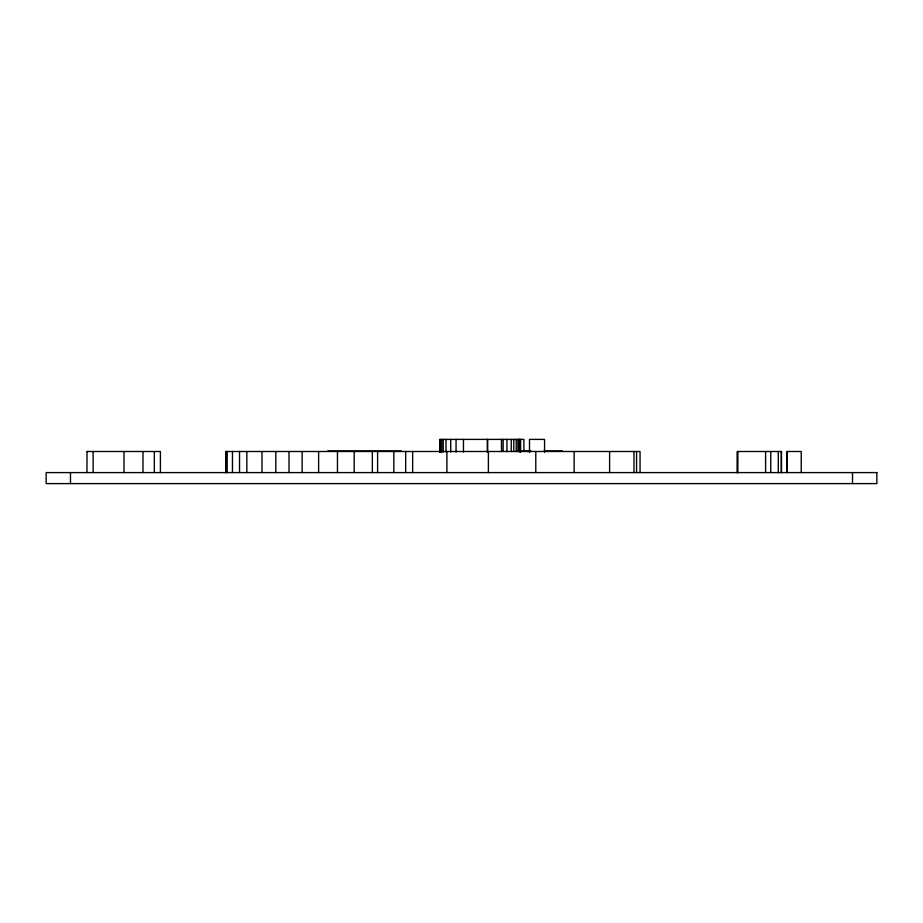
<?xml version="1.0" encoding="UTF-8"?>
<svg xmlns="http://www.w3.org/2000/svg" width="923" height="923" viewBox="0 0 923 923"><rect width="100%" height="100%" fill="white"/><g stroke="black" fill="none" stroke-linecap="round" stroke-linejoin="round"><path stroke-width="1.38" d="M327.734 450.966L401.401 450.966M519.487 450.966L530.875 450.966M544.085 450.966L562.488 450.966M86.947 451.497L160.406 451.497L160.406 472.588M852.517 472.588L852.517 483.606M801.233 472.588L801.233 451.497L787.054 451.497L787.054 472.588M787.307 451.497L787.307 472.588M781.469 472.588L781.469 451.497L737.35 451.497L737.35 472.588M781.32 451.497L781.32 472.588M778.297 451.497L778.297 472.588M770.774 451.497L770.774 472.588M765.594 451.497L765.594 472.588M640.043 472.588L640.043 451.497L225.743 451.497L225.743 472.588M636.57 451.497L636.57 472.588M633.974 451.497L633.974 472.588M609.607 451.497L609.607 472.588M574.129 451.497L574.129 472.588M544.558 452.305L544.558 439.394L529.502 439.394L529.502 452.305M535.79 451.497L535.79 472.588M523.895 450.966L523.895 439.394L440.017 439.394L440.017 452.305M520.63 439.394L520.63 452.305M520.053 439.394L520.053 452.305M519.661 439.394L519.661 451.497M519.199 439.394L519.199 451.497M517.918 439.394L517.918 451.497M516.222 439.394L516.222 451.497M513.788 439.394L513.788 451.497M511.25 439.394L511.25 451.497M506.946 439.394L506.946 451.497M503.15 439.394L503.15 451.497M501.501 439.394L501.501 451.497M488.382 451.497L488.382 472.588M487.702 439.394L487.702 452.305M487.286 439.394L487.286 452.062M463.45 439.394L463.45 452.062M456.054 439.394L456.054 452.062M450.724 439.394L450.724 452.062M446.905 451.497L446.905 472.588M445.994 439.394L445.994 452.062M443.248 439.394L443.248 452.062M441.725 439.394L441.725 452.305M440.236 439.394L440.236 452.305M412.65 451.497L412.65 472.588M405.682 451.497L405.682 472.588M393.821 451.497L393.821 472.588M377.599 451.497L377.599 472.588M372.338 451.497L372.338 472.588M354.19 451.497L354.19 472.588M337.46 451.497L337.46 472.588M318.62 451.497L318.62 472.588M302.133 451.497L302.133 472.588M289.014 451.497L289.014 472.588M275.815 451.497L275.815 472.588M261.982 451.497L261.982 472.588M246.833 451.497L246.833 472.588M239.53 451.497L239.53 472.588M232.469 451.497L232.469 472.588M227.173 451.497L227.173 472.588M226.089 451.497L226.089 472.588M154.337 451.497L154.337 472.588M142.984 451.497L142.984 472.588M123.982 451.497L123.982 472.588M93.119 451.497L93.119 472.588M87.039 451.497L86.947 472.588M70.483 472.588L70.483 483.606M876.85 472.588L46.15 472.588L46.15 483.606L876.85 483.606L876.85 472.588M737.581 472.588L737.581 451.497L737.546 472.588"/></g></svg>
